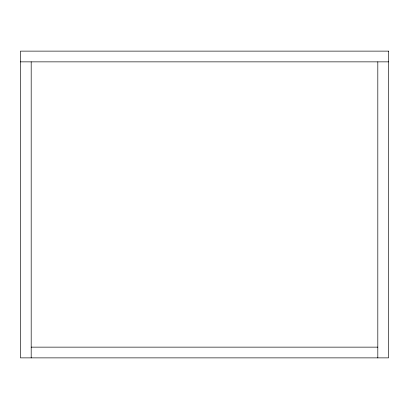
<?xml version="1.0" encoding="UTF-8"?>
<svg xmlns="http://www.w3.org/2000/svg" width="409" height="409" viewBox="0 0 409 409"><rect width="100%" height="100%" fill="white"/><g stroke="black" fill="none" stroke-linecap="round" stroke-linejoin="round"><path stroke-width="0.61" d="M20.45 61.861L388.55 61.861M31.186 347.139L377.814 347.139M377.814 61.861L377.814 357.875M31.186 61.861L31.186 357.875M388.55 51.125L20.45 51.125L20.45 357.875L388.55 357.875L388.55 51.125"/></g></svg>
